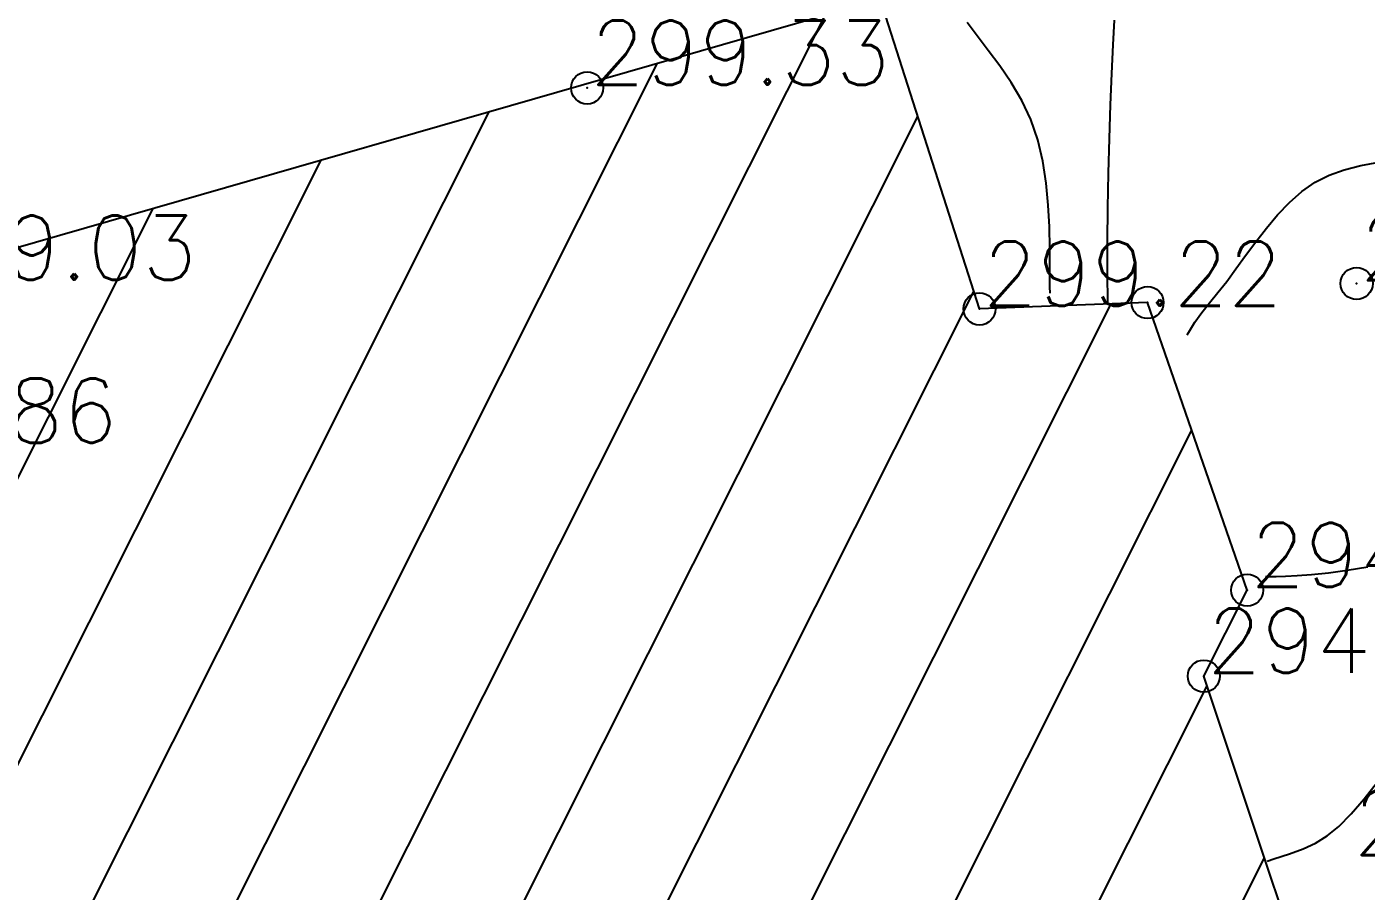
# Model space of a CAD drawing. Header units: millimetres. Extents: x 524954 to 526204, y 9523489 to 9524010.
# Drawn here: x 525978.07 to 525998.93, y 9523758.37 to 9523771.84 of the extents above; entities that cross this region are included whole.
import ezdxf
from ezdxf.enums import TextEntityAlignment as Align

# ---------------------------------------------------------------- set-up
doc = ezdxf.new("R2010")
doc.units = ezdxf.units.MM
doc.header["$PDMODE"] = 32
doc.header["$PDSIZE"] = 0.5
for name, color, linetype in [('Bati', 6, 'Continuous'), ('Bati_H', 1, 'Continuous'), ('CN_01_00', 3, 'Continuous'), ('CN_02_00', 4, 'Continuous'), ('CN_05_00', 6, 'Continuous'), ('TopoAlt', 3, 'Continuous'), ('TOPOJIS', 7, 'Continuous')]:
    doc.layers.add(name, color=color, linetype=linetype)
doc.styles.add('Simplex 1.0', font='Simplex.shx', dxfattribs={"width": 0.99, "height": 1})

# ---------------------------------------------------------------- blocks, each defined once
blk = doc.blocks.new('TCPOINT M')
at = {"color": 0}
blk.add_point((0, 0), dxfattribs=at)
at = {"layer": 'TopoAlt', "style": 'Simplex 1.0', "width": 0.99}
blk.add_attdef('ALT', (0.15, 0.15), '', height=1, dxfattribs=at)

msp = doc.modelspace()

# ---------------------------------------------------------------- hatches: boundary and pattern name
at = {"layer": 'Bati_H'}
h = msp.add_hatch(dxfattribs=at)
h.set_pattern_fill('_U', color=256, scale=2, angle=63.3432, style=0, pattern_type=0)
h.set_pattern_definition([(63.343203168, (0, 0), (-1.7874198754, 0.8972904708), [])])
h.paths.add_polyline_path([(525979.466, 9523748.983), (525988.425, 9523751.953), (525998.602, 9523755.107), (525996.397, 9523761.724), (525997.072, 9523763.062), (525995.522, 9523767.541), (525992.905, 9523767.442), (525991.359, 9523772.279), (525990.761, 9523772.088), (525976, 9523767.846), (525974.764, 9523765.308), (525973.367, 9523766.073), (525969.988, 9523759.861), (525971.385, 9523759.096), (525970.049, 9523755.071), (525972.728, 9523749.557), (525979.052, 9523751.634), (525978.633, 9523751.495)])

# ---------------------------------------------------------------- linework, layer by layer
at = {"layer": 'Bati', "flags": 128}
msp.add_lwpolyline([(525979.466, 9523748.983), (525988.425, 9523751.953), (525998.602, 9523755.107), (525996.397, 9523761.724), (525997.072, 9523763.062), (525995.522, 9523767.541), (525992.905, 9523767.442), (525991.359, 9523772.279), (525990.761, 9523772.088), (525976, 9523767.846), (525974.764, 9523765.308), (525973.367, 9523766.073), (525969.988, 9523759.861), (525971.385, 9523759.096), (525970.049, 9523755.071), (525972.728, 9523749.557), (525979.052, 9523751.634), (525978.633, 9523751.495)], close=True, dxfattribs=at)
at = {"layer": 'CN_01_00', "elevation": 297, "flags": 128}
msp.add_lwpolyline([(525994.905, 9523767.516), (525994.904, 9523767.544), (525994.897, 9523767.997), (525994.897, 9523768.492), (525994.903, 9523769.018), (525994.913, 9523769.557), (525994.928, 9523770.096), (525994.946, 9523770.619), (525994.966, 9523771.11), (525994.987, 9523771.555), (525995.008, 9523771.938)], dxfattribs=at)
at = {"layer": 'CN_02_00', "flags": 128}
for points, elevation in [([(525994.003, 9523767.687), (525994.001, 9523767.789), (525994.001, 9523768.079), (525994, 9523768.391), (525993.993, 9523768.72), (525993.976, 9523769.059), (525993.943, 9523769.402), (525993.89, 9523769.743), (525993.812, 9523770.075), (525993.703, 9523770.393), (525993.563, 9523770.691), (525993.399, 9523770.969), (525993.221, 9523771.228), (525993.04, 9523771.47), (525992.866, 9523771.696), (525992.712, 9523771.906)], 298), ([(525996.14, 9523767.037), (525996.163, 9523767.083), (525996.259, 9523767.237), (525996.368, 9523767.386), (525996.488, 9523767.538), (525996.617, 9523767.698), (525996.754, 9523767.872), (525996.897, 9523768.065), (525997.047, 9523768.272), (525997.205, 9523768.486), (525997.371, 9523768.7), (525997.546, 9523768.907), (525997.73, 9523769.1), (525997.925, 9523769.272), (525998.131, 9523769.416), (525998.349, 9523769.527), (525998.584, 9523769.61), (525998.84, 9523769.675), (525999.123, 9523769.727)], 296), ([(525997.386, 9523758.839), (525997.49, 9523758.875), (525997.733, 9523758.957), (525997.945, 9523759.035), (525998.135, 9523759.122), (525998.316, 9523759.233), (525998.498, 9523759.381), (525998.69, 9523759.577), (525998.892, 9523759.812), (525999.103, 9523760.076)], 294)]:
    msp.add_lwpolyline(points, dxfattribs=dict(at, elevation=elevation))
at = {"layer": 'CN_05_00', "elevation": 295, "flags": 128}
msp.add_lwpolyline([(525997.359, 9523763.276), (525997.414, 9523763.273), (525997.524, 9523763.273), (525997.667, 9523763.278), (525997.849, 9523763.288), (525998.075, 9523763.306), (525998.337, 9523763.333), (525998.631, 9523763.372), (525998.949, 9523763.423)], dxfattribs=at)

# ---------------------------------------------------------------- block references
at = {"layer": 'TOPOJIS'}
ref = msp.add_blockref('TCPOINT M', (525986.795, 9523770.884, 299.33), dxfattribs=at)
ref.add_attrib('ALT', '299.33', (525986.845, 9523770.934, 299.33), dxfattribs={"layer": 'TopoAlt', "height": 1, "style": 'Simplex 1.0', "width": 0.99})
ref = msp.add_blockref('TCPOINT M', (525976, 9523767.846, 299.03), dxfattribs=at)
ref.add_attrib('ALT', '299.03', (525976.05, 9523767.896, 299.03), dxfattribs={"layer": 'TopoAlt', "height": 1, "style": 'Simplex 1.0', "width": 0.99})
ref = msp.add_blockref('TCPOINT M', (525998.777, 9523767.839, 295.66), dxfattribs=at)
ref.add_attrib('ALT', '295.66', (525998.827, 9523767.889, 295.66), dxfattribs={"layer": 'TopoAlt', "height": 1, "style": 'Simplex 1.0', "width": 0.99})
ref = msp.add_blockref('TCPOINT M', (525992.905, 9523767.442, 299.22), dxfattribs=at)
ref.add_attrib('ALT', '299.22', (525992.955, 9523767.492, 299.22), dxfattribs={"layer": 'TopoAlt', "height": 1, "style": 'Simplex 1.0', "width": 0.99})
msp.add_blockref('TCPOINT M', (525995.522, 9523767.541, 296.19), dxfattribs=at)
ref = msp.add_blockref('TCPOINT M', (525974.764, 9523765.308, 298.86), dxfattribs=at)
ref.add_attrib('ALT', '298.86', (525974.814, 9523765.358, 298.86), dxfattribs={"layer": 'TopoAlt', "height": 1, "style": 'Simplex 1.0', "width": 0.99})
ref = msp.add_blockref('TCPOINT M', (525997.072, 9523763.062, 294.96), dxfattribs=at)
ref.add_attrib('ALT', '294.96', (525997.122, 9523763.112, 294.96), dxfattribs={"layer": 'TopoAlt', "height": 1, "style": 'Simplex 1.0', "width": 0.99})
ref = msp.add_blockref('TCPOINT M', (525996.397, 9523761.724, 294.79), dxfattribs=at)
ref.add_attrib('ALT', '294.79', (525996.447, 9523761.774, 294.79), dxfattribs={"layer": 'TopoAlt', "height": 1, "style": 'Simplex 1.0', "width": 0.99})
ref = msp.add_blockref('TCPOINT M', (526003.446, 9523758.886, 293.01), dxfattribs=at)
ref.add_attrib('ALT', '293.01', dxfattribs={"layer": 'TopoAlt', "height": 1, "style": 'Simplex 1.0', "width": 0.99}).set_placement((526003.396, 9523758.936, 293.01), align=Align.RIGHT)

doc.saveas('drawing.dxf')
